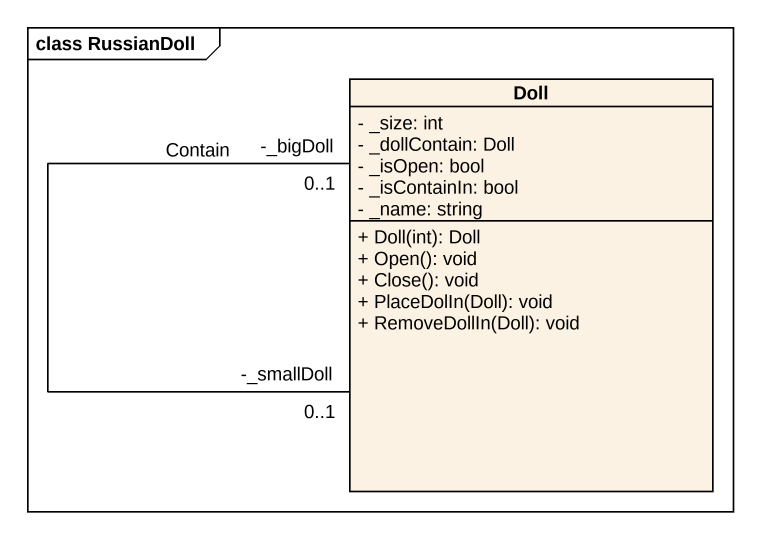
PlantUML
@startuml
mainframe class RussianDoll
hide circle
hide empty members
skinparam classAttributeIconSize 0
class Doll {
  - _size: int
  - _dollContain: Doll
  - _isOpen: bool
  - _isContainIn: bool
  - _name: string
  + Doll(int): Doll
  + Open(): void
  + Close(): void
  + PlaceDolIn(Doll): void
  + RemoveDollIn(Doll): void
}
Doll "-_bigDoll\n0..1" -- "-_smallDoll\n0..1" Doll : Contain
@enduml
